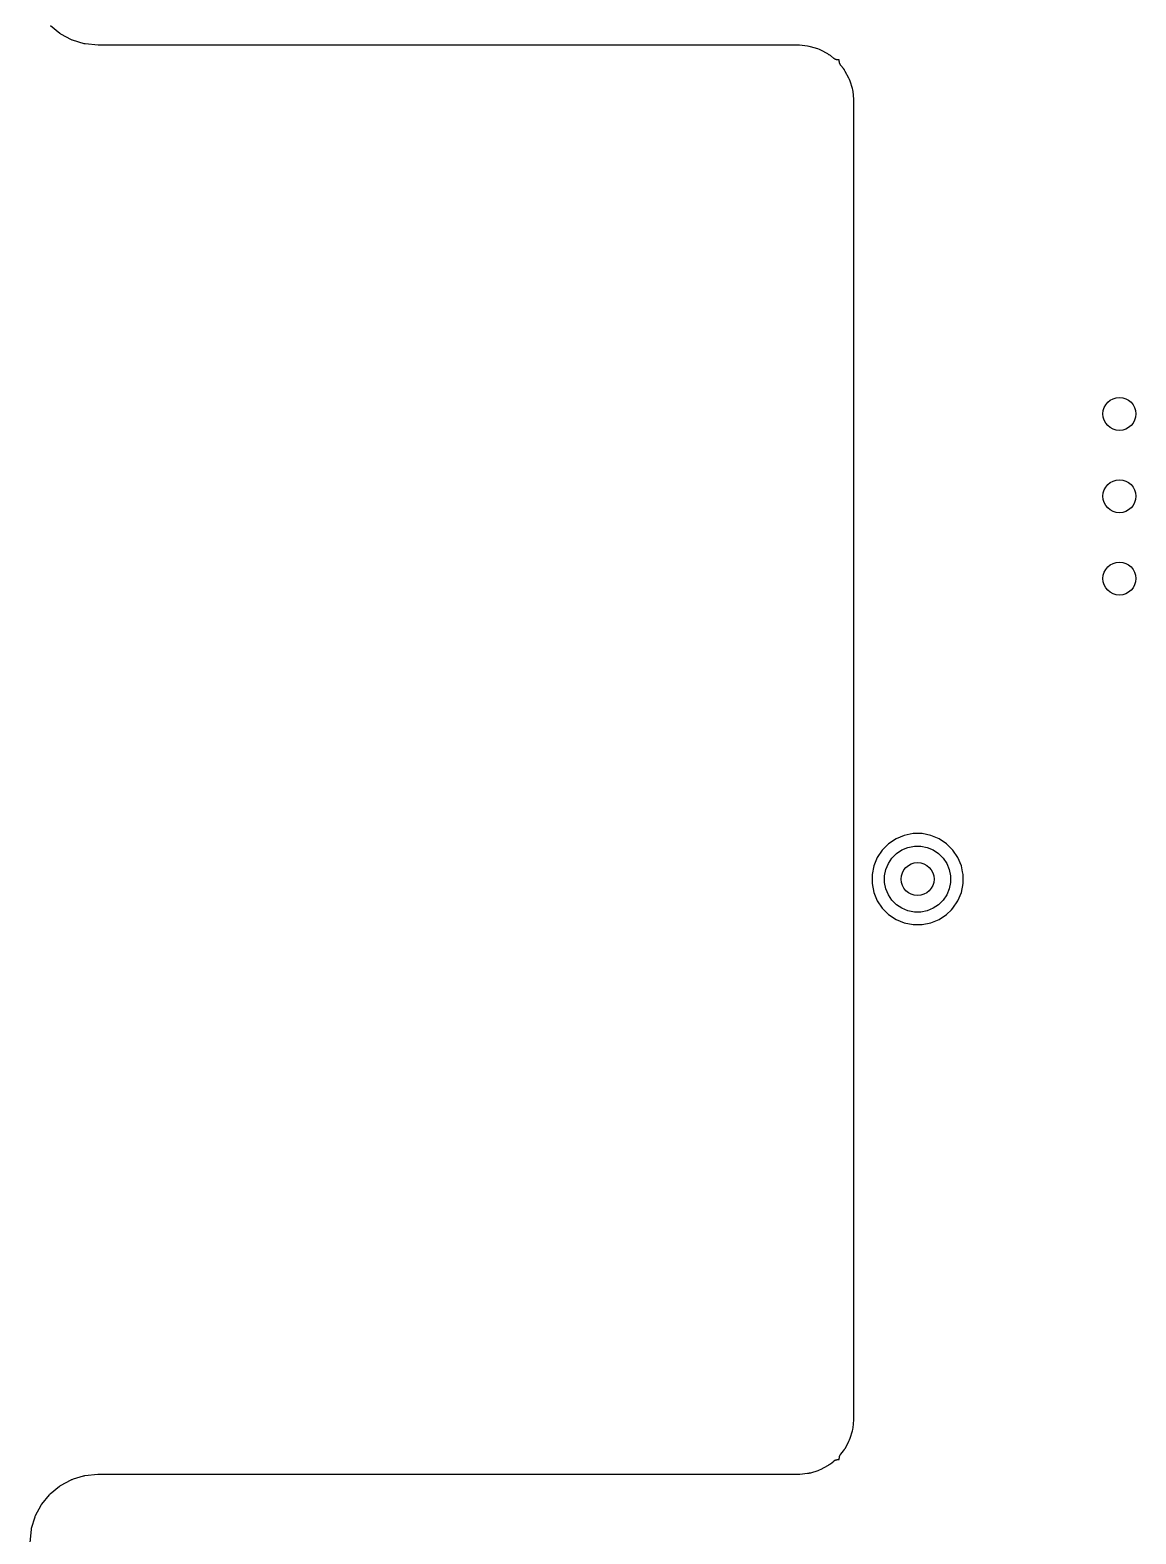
# Model space of a CAD drawing. Extents: x 0.48 to 2.43, y -7.79 to -4.85.
# Drawn here: x 0.479 to 1.008, y -7.043 to -6.324 of the extents above; entities that cross this region are included whole.
import ezdxf

# ---------------------------------------------------------------- set-up
doc = ezdxf.new("R2010")
doc.units = 0
doc.header["$MEASUREMENT"] = 0
doc.layers.add('BLACK', color=7, linetype='CONTINUOUS')

msp = doc.modelspace()

# ---------------------------------------------------------------- linework, layer by layer
at = {"layer": 'BLACK', "linetype": 'CONTINUOUS'}
for p, q in [((0.49368, -6.32597), (0.489242, -6.32235)), ((0.493905, -6.32612), (0.49368, -6.32597)), ((0.49413, -6.32628), (0.493905, -6.32612)), ((0.494167, -6.3263), (0.49413, -6.32628)), ((0.499223, -6.32899), (0.494167, -6.3263)), ((0.494167, -6.3263), (0.494167, -6.3263)), ((0.499474, -6.32909), (0.499223, -6.32899)), ((0.499724, -6.3292), (0.499474, -6.32909)), ((0.499764, -6.32921), (0.499724, -6.3292)), ((0.505245, -6.33086), (0.499764, -6.32921)), ((0.505512, -6.33092), (0.505245, -6.33086)), ((0.505778, -6.33097), (0.505512, -6.33092)), ((0.505819, -6.33098), (0.505778, -6.33097)), ((0.50582, -6.33098), (0.505819, -6.33098)), ((0.512007, -6.33158), (0.50582, -6.33098)), ((0.50582, -6.33098), (0.50582, -6.33098)), ((0.512132, -6.33158), (0.512007, -6.33158)), ((0.512258, -6.3316), (0.512132, -6.33158)), ((0.512299, -6.3316), (0.512258, -6.3316)), ((0.8468, -6.3316), (0.512299, -6.3316)), ((0.847137, -6.33163), (0.8468, -6.3316)), ((0.847138, -6.33163), (0.847137, -6.33163)), ((0.847137, -6.33163), (0.847137, -6.33163)), ((0.850924, -6.332), (0.847138, -6.33163)), ((0.851653, -6.33216), (0.850924, -6.332)), ((0.851654, -6.33216), (0.851653, -6.33216)), ((0.851695, -6.33217), (0.851654, -6.33216)), ((0.852439, -6.33231), (0.851695, -6.33217)), ((0.855941, -6.33337), (0.852439, -6.33231)), ((0.856627, -6.33366), (0.855941, -6.33337)), ((0.856665, -6.33368), (0.856627, -6.33366)), ((0.856627, -6.33366), (0.856627, -6.33366)), ((0.857367, -6.33397), (0.856665, -6.33368)), ((0.860596, -6.33569), (0.857367, -6.33397)), ((0.861211, -6.33611), (0.860596, -6.33569)), ((0.861246, -6.33613), (0.861211, -6.33611)), ((0.861211, -6.33611), (0.861211, -6.33611)), ((0.861878, -6.33655), (0.861246, -6.33613)), ((0.86354, -6.33791), (0.861878, -6.33655)), ((0.863645, -6.33798), (0.86354, -6.33791)), ((0.863741, -6.33806), (0.863645, -6.33798)), ((0.863888, -6.33814), (0.863741, -6.33806)), ((0.864028, -6.33823), (0.863888, -6.33814)), ((0.864144, -6.33828), (0.864028, -6.33823)), ((0.864255, -6.33834), (0.864144, -6.33828)), ((0.864414, -6.33839), (0.864255, -6.33834)), ((0.864569, -6.33845), (0.864414, -6.33839)), ((0.864692, -6.33848), (0.864569, -6.33845)), ((0.864813, -6.33852), (0.864692, -6.33848)), ((0.864979, -6.33854), (0.864813, -6.33852)), ((0.865144, -6.33857), (0.864979, -6.33854)), ((0.865269, -6.33857), (0.865144, -6.33857)), ((0.865394, -6.33858), (0.865269, -6.33857)), ((0.865436, -6.33858), (0.865394, -6.33858)), ((0.865994, -6.33858), (0.865436, -6.33858)), ((0.866129, -6.3386), (0.865994, -6.33858)), ((0.866142, -6.33873), (0.866129, -6.3386)), ((0.866142, -6.33929), (0.866142, -6.33873)), ((0.866155, -6.33943), (0.866142, -6.33929)), ((0.866154, -6.33956), (0.866155, -6.33943)), ((0.866184, -6.33972), (0.866154, -6.33956)), ((0.866199, -6.33987), (0.866184, -6.33972)), ((0.866238, -6.34), (0.866199, -6.33987)), ((0.866264, -6.34014), (0.866238, -6.34)), ((0.866323, -6.34028), (0.866264, -6.34014)), ((0.866368, -6.34043), (0.866323, -6.34028)), ((0.866432, -6.34055), (0.866368, -6.34043)), ((0.866483, -6.34068), (0.866432, -6.34055)), ((0.866569, -6.34081), (0.866483, -6.34068)), ((0.866643, -6.34095), (0.866569, -6.34081)), ((0.866729, -6.34106), (0.866643, -6.34095)), ((0.866804, -6.34117), (0.866729, -6.34106)), ((0.86683, -6.3412), (0.866804, -6.34117)), ((0.868134, -6.34278), (0.86683, -6.3412)), ((0.868543, -6.3434), (0.868134, -6.34278)), ((0.868566, -6.34344), (0.868543, -6.3434)), ((0.868543, -6.3434), (0.868543, -6.3434)), ((0.86899, -6.34407), (0.868566, -6.34344)), ((0.87073, -6.34729), (0.86899, -6.34407)), ((0.871008, -6.34797), (0.87073, -6.34729)), ((0.871009, -6.34798), (0.871008, -6.34797)), ((0.871025, -6.34801), (0.871009, -6.34798)), ((0.871319, -6.34871), (0.871025, -6.34801)), ((0.872401, -6.35221), (0.871319, -6.34871)), ((0.87254, -6.35294), (0.872401, -6.35221)), ((0.872549, -6.35298), (0.87254, -6.35294)), ((0.87254, -6.35294), (0.87254, -6.35294)), ((0.872701, -6.35373), (0.872549, -6.35298)), ((0.873086, -6.35739), (0.872701, -6.35373)), ((0.873096, -6.35749), (0.873086, -6.35739)), ((0.873094, -6.3576), (0.873096, -6.35749)), ((0.873098, -6.35764), (0.873094, -6.3576)), ((0.873126, -6.35792), (0.873098, -6.35764)), ((0.873126, -6.98853), (0.873126, -6.35792)), ((0.901401, -6.70857), (0.8972, -6.7094)), ((0.905685, -6.70857), (0.901401, -6.70857)), ((0.909887, -6.7094), (0.905685, -6.70857)), ((0.88968, -6.71342), (0.88665, -6.71645)), ((0.893242, -6.71104), (0.88968, -6.71342)), ((0.8972, -6.7094), (0.893242, -6.71104)), ((0.896084, -6.71636), (0.89895, -6.71517)), ((0.89895, -6.71517), (0.901992, -6.71457)), ((0.901992, -6.71457), (0.905094, -6.71457)), ((0.905094, -6.71457), (0.908137, -6.71517)), ((0.908137, -6.71517), (0.911003, -6.71636)), ((0.913845, -6.71104), (0.909887, -6.7094)), ((0.917407, -6.71342), (0.913845, -6.71104)), ((0.920436, -6.71645), (0.917407, -6.71342)), ((0.88427, -6.72001), (0.882631, -6.72397)), ((0.88665, -6.71645), (0.88427, -6.72001)), ((0.8884, -6.72572), (0.889588, -6.72286)), ((0.889588, -6.72286), (0.891311, -6.72028)), ((0.891311, -6.72028), (0.893505, -6.71808)), ((0.893505, -6.71808), (0.896084, -6.71636)), ((0.911003, -6.71636), (0.913582, -6.71808)), ((0.913582, -6.71808), (0.915776, -6.72028)), ((0.915776, -6.72028), (0.917499, -6.72286)), ((0.917499, -6.72286), (0.918686, -6.72572)), ((0.922816, -6.72001), (0.920436, -6.71645)), ((0.924456, -6.72397), (0.922816, -6.72001)), ((0.882631, -6.72397), (0.881795, -6.72817)), ((0.881795, -6.72817), (0.881795, -6.73246)), ((0.887795, -6.72876), (0.8884, -6.72572)), ((0.887795, -6.73187), (0.887795, -6.72876)), ((0.918686, -6.72572), (0.919291, -6.72876)), ((0.919291, -6.72876), (0.919291, -6.73187)), ((0.925035, -6.72688), (0.924456, -6.72397)), ((0.925291, -6.72817), (0.925035, -6.72688)), ((0.925291, -6.73246), (0.925291, -6.72817)), ((0.881795, -6.73246), (0.882631, -6.73666)), ((0.882631, -6.73666), (0.88427, -6.74062)), ((0.8884, -6.73491), (0.887795, -6.73187)), ((0.889588, -6.73777), (0.8884, -6.73491)), ((0.918686, -6.73491), (0.917499, -6.73777)), ((0.919291, -6.73187), (0.918686, -6.73491)), ((0.922816, -6.74062), (0.924456, -6.73666)), ((0.924456, -6.73666), (0.925291, -6.73246)), ((0.88427, -6.74062), (0.88665, -6.74418)), ((0.88665, -6.74418), (0.88968, -6.74721)), ((0.891311, -6.74035), (0.889588, -6.73777)), ((0.893505, -6.74255), (0.891311, -6.74035)), ((0.896084, -6.74427), (0.893505, -6.74255)), ((0.89895, -6.74546), (0.896084, -6.74427)), ((0.911003, -6.74427), (0.908137, -6.74546)), ((0.913582, -6.74255), (0.911003, -6.74427)), ((0.915776, -6.74035), (0.913582, -6.74255)), ((0.917499, -6.73777), (0.915776, -6.74035)), ((0.919689, -6.74493), (0.920436, -6.74418)), ((0.920436, -6.74418), (0.922816, -6.74062)), ((0.88968, -6.74721), (0.893242, -6.74959)), ((0.893242, -6.74959), (0.8972, -6.75123)), ((0.8972, -6.75123), (0.901401, -6.75206)), ((0.901992, -6.74606), (0.89895, -6.74546)), ((0.905094, -6.74606), (0.901992, -6.74606)), ((0.908137, -6.74546), (0.905094, -6.74606)), ((0.905685, -6.75206), (0.909887, -6.75123)), ((0.909887, -6.75123), (0.913845, -6.74959)), ((0.913845, -6.74959), (0.917407, -6.74721)), ((0.917407, -6.74721), (0.919689, -6.74493)), ((0.919689, -6.74493), (0.919689, -6.74493)), ((0.901401, -6.75206), (0.905685, -6.75206)), ((0.872721, -6.99266), (0.873093, -6.98887)), ((0.873093, -6.98887), (0.873126, -6.98853)), ((0.873093, -6.98887), (0.873093, -6.98887)), ((0.873093, -6.98887), (0.873093, -6.98887)), ((0.871353, -6.99767), (0.872411, -6.99417)), ((0.872411, -6.99417), (0.872558, -6.99343)), ((0.872558, -6.99343), (0.872566, -6.99339)), ((0.872566, -6.99339), (0.872721, -6.99266)), ((0.872566, -6.99339), (0.872566, -6.99339)), ((0.866817, -7.00527), (0.868172, -7.00361)), ((0.868172, -7.00361), (0.868592, -7.00298)), ((0.868592, -7.00298), (0.868615, -7.00294)), ((0.868615, -7.00294), (0.869037, -7.00233)), ((0.868615, -7.00294), (0.868615, -7.00294)), ((0.869037, -7.00233), (0.870754, -6.9991)), ((0.870754, -6.9991), (0.871043, -6.9984)), ((0.871043, -6.9984), (0.87106, -6.99836)), ((0.87106, -6.99836), (0.871353, -6.99767)), ((0.87106, -6.99836), (0.87106, -6.99836)), ((0.857439, -7.01246), (0.860657, -7.01072)), ((0.860657, -7.01072), (0.861285, -7.0103)), ((0.861285, -7.0103), (0.861319, -7.01028)), ((0.861319, -7.01028), (0.86132, -7.01028)), ((0.86132, -7.01028), (0.861945, -7.00987)), ((0.861945, -7.00987), (0.863521, -7.00856)), ((0.863521, -7.00856), (0.863554, -7.00854)), ((0.863554, -7.00854), (0.863668, -7.00846)), ((0.863668, -7.00846), (0.863773, -7.00838)), ((0.863773, -7.00838), (0.863912, -7.0083)), ((0.863912, -7.0083), (0.864044, -7.00822)), ((0.864044, -7.00822), (0.86417, -7.00816)), ((0.86417, -7.00816), (0.86429, -7.0081)), ((0.86429, -7.0081), (0.864441, -7.00805)), ((0.864441, -7.00805), (0.864586, -7.008)), ((0.864586, -7.008), (0.86472, -7.00797)), ((0.86472, -7.00797), (0.864851, -7.00793)), ((0.864851, -7.00793), (0.865007, -7.00792)), ((0.865007, -7.00792), (0.865161, -7.00789)), ((0.865161, -7.00789), (0.865298, -7.00789)), ((0.865298, -7.00789), (0.865433, -7.00787)), ((0.865433, -7.00787), (0.865994, -7.00787)), ((0.865994, -7.00787), (0.866129, -7.00786)), ((0.866129, -7.00786), (0.866142, -7.00773)), ((0.866142, -7.00713), (0.866156, -7.007)), ((0.866142, -7.00717), (0.866142, -7.00713)), ((0.866142, -7.00773), (0.866142, -7.00717)), ((0.866156, -7.00688), (0.866189, -7.00671)), ((0.866156, -7.007), (0.866156, -7.00688)), ((0.866189, -7.00671), (0.866207, -7.00654)), ((0.866207, -7.00654), (0.866245, -7.00642)), ((0.866245, -7.00642), (0.86627, -7.0063)), ((0.86627, -7.0063), (0.866334, -7.00615)), ((0.866334, -7.00615), (0.866384, -7.00599)), ((0.866384, -7.00599), (0.866445, -7.00588)), ((0.866445, -7.00588), (0.866493, -7.00576)), ((0.866493, -7.00576), (0.866586, -7.00562)), ((0.866586, -7.00562), (0.866666, -7.00547)), ((0.866666, -7.00547), (0.866747, -7.00538)), ((0.866747, -7.00538), (0.866817, -7.00527)), ((0.493979, -7.02028), (0.499015, -7.01756)), ((0.499015, -7.01756), (0.499052, -7.01754)), ((0.499015, -7.01756), (0.499015, -7.01756)), ((0.499015, -7.01756), (0.499015, -7.01756)), ((0.499052, -7.01754), (0.499304, -7.01744)), ((0.499304, -7.01744), (0.499555, -7.01733)), ((0.499555, -7.01733), (0.500203, -7.01713)), ((0.500203, -7.01713), (0.505025, -7.01564)), ((0.500203, -7.01713), (0.500203, -7.01713)), ((0.505025, -7.01564), (0.505065, -7.01563)), ((0.505025, -7.01564), (0.505025, -7.01564)), ((0.505065, -7.01563), (0.505332, -7.01558)), ((0.505332, -7.01558), (0.505598, -7.01552)), ((0.505598, -7.01552), (0.511755, -7.01487)), ((0.511755, -7.01487), (0.511797, -7.01487)), ((0.511797, -7.01487), (0.511933, -7.01487)), ((0.511933, -7.01487), (0.512069, -7.01486)), ((0.512069, -7.01486), (0.8468, -7.01486)), ((0.8468, -7.01486), (0.847084, -7.01483)), ((0.847084, -7.01483), (0.847126, -7.01483)), ((0.847126, -7.01483), (0.847237, -7.01483)), ((0.847237, -7.01483), (0.84733, -7.01482)), ((0.84733, -7.01482), (0.850999, -7.01443)), ((0.850999, -7.01443), (0.851742, -7.01428)), ((0.851742, -7.01428), (0.851783, -7.01427)), ((0.851783, -7.01427), (0.852516, -7.01413)), ((0.851783, -7.01427), (0.851783, -7.01427)), ((0.852516, -7.01413), (0.85601, -7.01305)), ((0.85601, -7.01305), (0.856711, -7.01276)), ((0.856711, -7.01276), (0.85675, -7.01274)), ((0.85675, -7.01274), (0.857439, -7.01246)), ((0.85675, -7.01274), (0.85675, -7.01274)), ((0.48505, -7.02911), (0.488669, -7.02468)), ((0.488669, -7.02468), (0.488696, -7.02464)), ((0.488669, -7.02468), (0.488669, -7.02468)), ((0.488669, -7.02468), (0.488669, -7.02468)), ((0.488696, -7.02464), (0.48889, -7.02445)), ((0.48889, -7.02445), (0.489081, -7.02426)), ((0.489081, -7.02426), (0.493493, -7.02061)), ((0.493493, -7.02061), (0.493526, -7.02058)), ((0.493526, -7.02058), (0.493754, -7.02043)), ((0.493754, -7.02043), (0.493979, -7.02028)), ((0.482038, -7.03466), (0.484726, -7.0296)), ((0.484726, -7.0296), (0.484746, -7.02956)), ((0.484726, -7.0296), (0.484726, -7.0296)), ((0.484726, -7.0296), (0.484726, -7.0296)), ((0.484746, -7.02956), (0.484899, -7.02934)), ((0.484899, -7.02934), (0.48505, -7.02911)), ((0.48016, -7.04068), (0.481815, -7.0352)), ((0.481815, -7.0352), (0.481827, -7.03516)), ((0.481827, -7.03516), (0.481934, -7.03491)), ((0.481934, -7.03491), (0.482038, -7.03466)), ((0.47944, -7.04744), (0.480046, -7.04125)), ((0.480046, -7.04125), (0.480051, -7.04121)), ((0.480046, -7.04125), (0.480046, -7.04125)), ((0.480046, -7.04125), (0.480046, -7.04125)), ((0.480051, -7.04121), (0.480107, -7.04095)), ((0.480107, -7.04095), (0.48016, -7.04068))]:
    msp.add_line(p, q, dxfattribs=at)
at = {"layer": 'BLACK'}
for centre in [(1, -6.50787), (1, -6.54724), (1, -6.58661), (0.903543, -6.73031)]:
    msp.add_circle(centre, 0.007874, dxfattribs=at)

doc.saveas('drawing.dxf')
